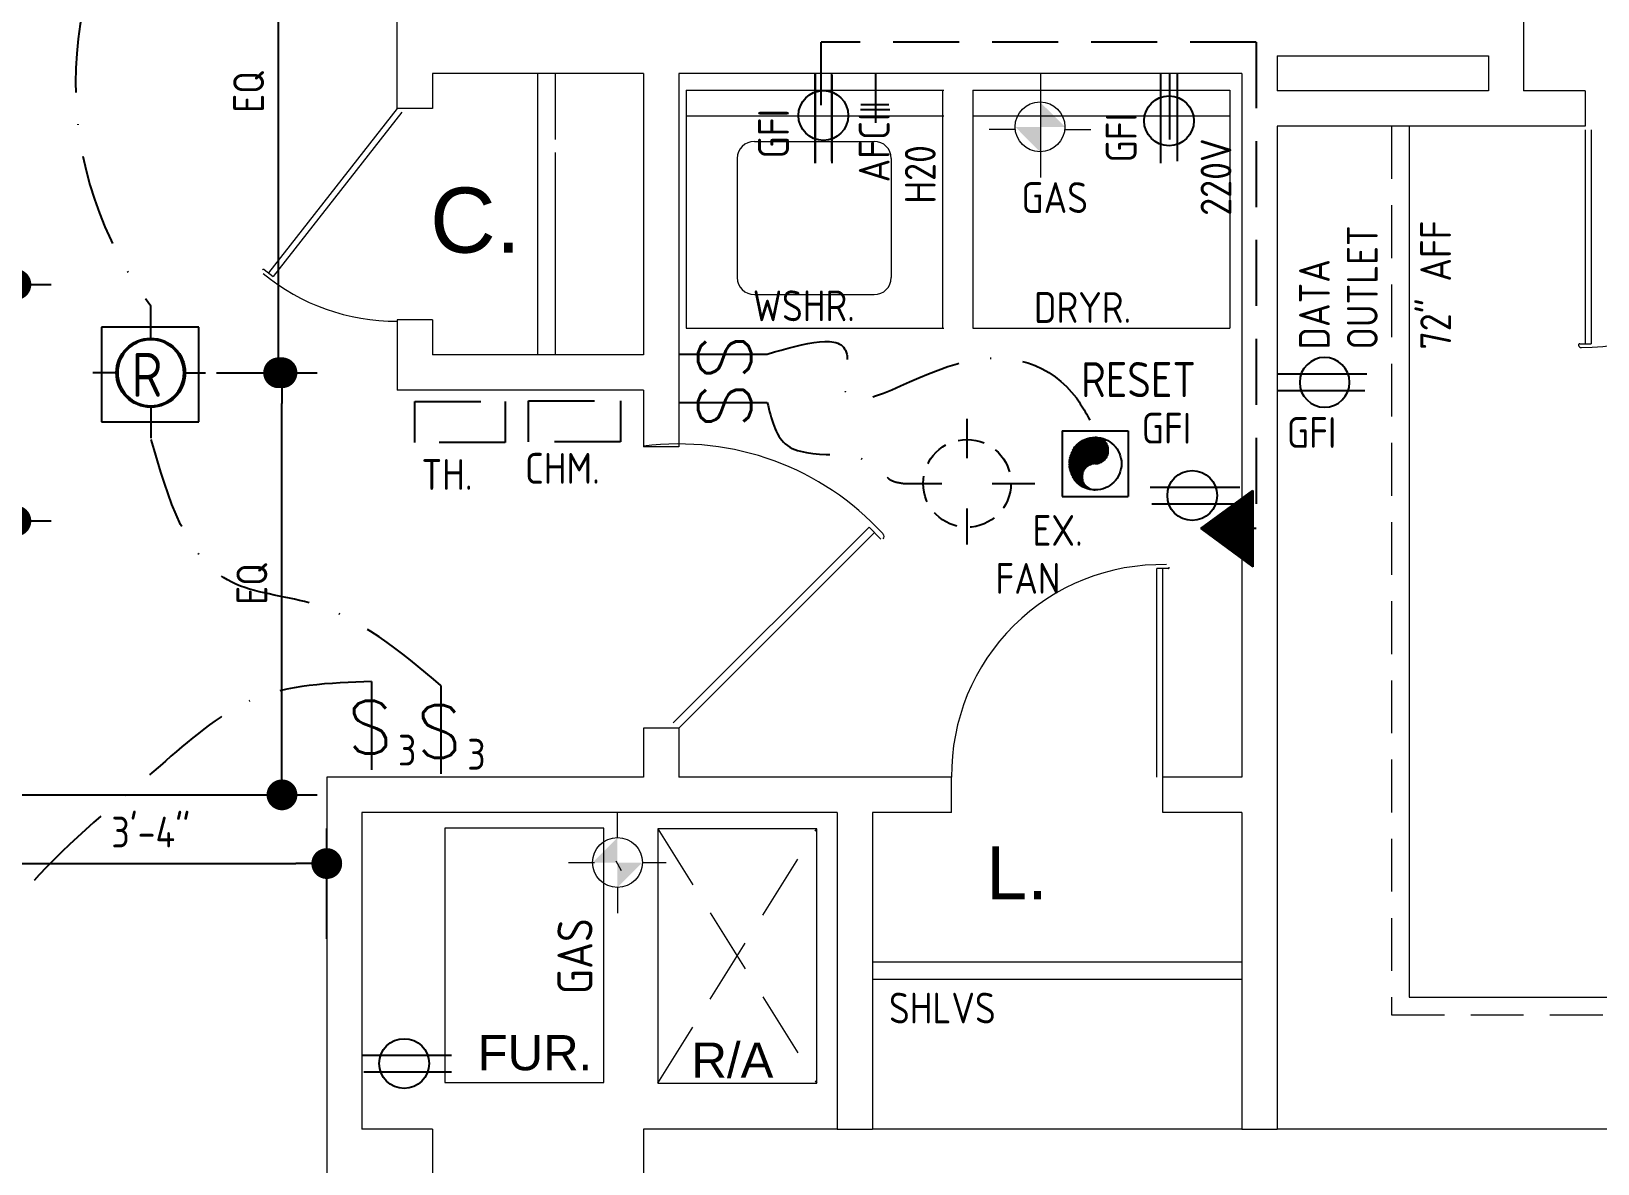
# Model space of a CAD drawing. Header units: feet. Extents: x 57903 to 63568, y -124112 to -112262.
# Drawn here: x 62210.9 to 62388.9, y -123636 to -123507.3 of the extents above; entities that cross this region are included whole.
import ezdxf

# ---------------------------------------------------------------- set-up
doc = ezdxf.new("R2010")
doc.units = ezdxf.units.FT
doc.header["$LTSCALE"] = 30
doc.header["$MEASUREMENT"] = 0
for name, pattern in [('DASHED', [0.75, 0.5, -0.25]), ('DASHED2', [0.375, 0.25, -0.125]), ('HIDDEN', [0.375, 0.25, -0.125]), ('Solid', [0]), ('WIRE3', [0.59, 0.35, -0.12, 0, -0.12])]:
    doc.linetypes.add(name, pattern=pattern)
for name, color, linetype, lineweight in [('DIMS', 137, 'Continuous', 15), ('ELECTRICAL WALLS', 65, 'Continuous', 9), ('L1', 251, 'Continuous', 13), ('ROOM LBLS', 253, 'Continuous', 30), ('TEXT LBLS', 81, 'Continuous', 18)]:
    doc.layers.add(name, color=color, linetype=linetype, lineweight=lineweight)
for name, color, linetype in [('ELECTRICAL', 164, 'HIDDEN'), ('ELECTRICAL WIRING', 137, 'WIRE3'), ('TEXT', 7, 'Continuous'), ('WIN', 2, 'Continuous')]:
    doc.layers.add(name, color=color, linetype=linetype)
doc.styles.add('ARCH', font='ARCHITXT.SHX')
doc.styles.add('ROMANS', font='romans')
doc.styles.add('SWIS72', font='swissel.ttf', dxfattribs={"height": 4.5})
doc.styles.add('TEXT1', font='ARCHITXT.shx')
doc.dimstyles.new('ARCHITECTURAL', dxfattribs={"dimtxt": 3.5, "dimasz": 3.5, "dimexe": 4, "dimexo": 2, "dimgap": 1.5, "dimtad": 1, "dimdec": 1, "dimzin": 3, "dimdsep": 46, "dimlunit": 4, "dimtxsty": 'ARCH', "dimblk": 'DOT', "dimcen": 0.0625, "dimadec": 0, "dimazin": 0, "dimtfac": 1, "dimtdec": 1, "dimtix": 1, "dimtofl": 0, "dimtmove": 1, "dimatfit": 2, "dimldrblk": 'DOTSMALL', "dimfxl": 1, "dimtolj": 1, "dimtzin": 0, "dimarcsym": 0})

# ---------------------------------------------------------------- blocks, each defined once
blk = doc.blocks.new('ESAWQS')
at = {"layer": 'ELECTRICAL', "color": 66, "linetype": 'Continuous'}
for p, q in [((28720.12, -22378.47), (28712.62, -22378.47)), ((28720.28, -22379.9), (28712.62, -22379.9))]:
    blk.add_line(p, q, dxfattribs=at)
blk.add_circle((28716.68, -22379.19), 2.13, dxfattribs=at)
blk = doc.blocks.new('LT')
at = {"layer": 'ELECTRICAL', "linetype": 'Continuous'}
for p, q in [((0, 2.83), (0, 5.75)), ((-2.83, 0), (-4.69, 0)), ((2.83, 0), (4.95, 0)), ((0, -2.83), (0, -5.6))]:
    blk.add_line(p, q, dxfattribs=at)
blk.add_circle((0, 0), 2.83, dxfattribs=at)
blk = doc.blocks.new('_Dot')
at = {"layer": 'DIMS', "color": 0, "lineweight": -2}
blk.add_line((-0.5, 0), (-1, 0), dxfattribs=at)
at = {"layer": 'DIMS', "color": 0, "const_width": 0.5}
blk.add_lwpolyline([(-0.25, 0, 1), (0.25, 0, 1)], format="xyb", close=True, dxfattribs=at)
blk = doc.blocks.new('*D725')
at = {"layer": 'Defpoints', "color": 0, "linetype": 'Solid', "transparency": 16777216}
for p in [(62192.44, -123536.05), (62192.44, -123562.92), (62209.11, -123562.92)]:
    blk.add_point(p, dxfattribs=at)
at = {"layer": 'DIMS', "color": 0, "linetype": 'Solid', "lineweight": -2, "transparency": 16777216}
for p, q in [((62194.44, -123536.05), (62213.11, -123536.05)), ((62209.11, -123539.55), (62209.11, -123559.42)), ((62194.44, -123562.92), (62213.11, -123562.92))]:
    blk.add_line(p, q, dxfattribs=at)
at = {"layer": 'DIMS', "color": 0, "linetype": 'Solid', "lineweight": -2, "transparency": 16777216, "xscale": 3.5, "yscale": 3.5, "zscale": 3.5}
for p, rotation in [((62209.11, -123536.05), 90), ((62209.11, -123562.92), 270)]:
    blk.add_blockref('_Dot', p, dxfattribs=dict(at, rotation=rotation))
at = {"layer": 'DIMS', "color": 0, "linetype": 'Solid', "transparency": 16777216, "insert": (62205.53, -123549.49), "char_height": 3.5, "attachment_point": 5, "rotation": 90, "style": 'ARCH'}
blk.add_mtext('\\A1;2\'-3"', dxfattribs=at)
blk = doc.blocks.new('_DotSmall')
at = {"layer": 'DIMS', "color": 0, "const_width": 0.5}
blk.add_lwpolyline([(-0.0625, 0, 1), (0.0625, 0, 1)], format="xyb", close=True, dxfattribs=at)
blk = doc.blocks.new('*D776')
at = {"layer": 'Defpoints', "color": 0, "transparency": 16777216}
for p in [(62230.66, -123482.21), (62238.97, -123482.21), (62229.92, -123546.08)]:
    blk.add_point(p, dxfattribs=at)
at = {"layer": 'DIMS', "color": 0, "lineweight": -2, "transparency": 16777216}
for p, q in [((62232.66, -123482.21), (62242.97, -123482.21)), ((62238.97, -123542.58), (62238.97, -123485.71)), ((62231.92, -123546.08), (62242.97, -123546.08))]:
    blk.add_line(p, q, dxfattribs=at)
at = {"layer": 'DIMS', "color": 0, "lineweight": -2, "transparency": 16777216, "xscale": 3.5, "yscale": 3.5, "zscale": 3.5}
for p, rotation in [((62238.97, -123482.21), 90), ((62238.97, -123546.08), 270)]:
    blk.add_blockref('_Dot', p, dxfattribs=dict(at, rotation=rotation))
at = {"layer": 'DIMS', "color": 0, "transparency": 16777216, "insert": (62235.56, -123514.15), "char_height": 3.5, "attachment_point": 5, "rotation": 90, "style": 'ARCH'}
blk.add_mtext('\\A1;EQ', dxfattribs=at)
blk = doc.blocks.new('*D777')
at = {"layer": 'Defpoints', "color": 0, "transparency": 16777216}
for p in [(62230.66, -123546.08), (62239.35, -123546.08), (62196.44, -123594.05)]:
    blk.add_point(p, dxfattribs=at)
at = {"layer": 'DIMS', "color": 0, "lineweight": -2, "transparency": 16777216}
for p, q in [((62232.66, -123546.08), (62243.35, -123546.08)), ((62239.35, -123590.55), (62239.35, -123549.58)), ((62198.44, -123594.05), (62243.35, -123594.05))]:
    blk.add_line(p, q, dxfattribs=at)
at = {"layer": 'DIMS', "color": 0, "lineweight": -2, "transparency": 16777216, "xscale": 3.5, "yscale": 3.5, "zscale": 3.5}
for p, rotation in [((62239.35, -123546.08), 90), ((62239.35, -123594.05), 270)]:
    blk.add_blockref('_Dot', p, dxfattribs=dict(at, rotation=rotation))
at = {"layer": 'DIMS', "color": 0, "transparency": 16777216, "insert": (62235.93, -123570.07), "char_height": 3.5, "attachment_point": 5, "rotation": 90, "style": 'ARCH'}
blk.add_mtext('\\A1;EQ', dxfattribs=at)
blk = doc.blocks.new('*D843')
at = {"layer": 'Defpoints', "color": 0, "transparency": 16777216}
for p in [(62244.44, -123601.86), (62204.44, -123612.42), (62244.44, -123612.42)]:
    blk.add_point(p, dxfattribs=at)
at = {"layer": 'DIMS', "color": 0, "lineweight": -2, "transparency": 16777216}
for p, q in [((62204.44, -123610.42), (62204.44, -123597.86)), ((62244.44, -123610.42), (62244.44, -123597.86)), ((62207.94, -123601.86), (62240.94, -123601.86))]:
    blk.add_line(p, q, dxfattribs=at)
at = {"layer": 'DIMS', "color": 0, "lineweight": -2, "transparency": 16777216, "xscale": 3.5, "yscale": 3.5, "zscale": 3.5, "rotation": 180}
blk.add_blockref('_Dot', (62204.44, -123601.86), dxfattribs=at)
at = {"layer": 'DIMS', "color": 0, "lineweight": -2, "transparency": 16777216, "xscale": 3.5, "yscale": 3.5, "zscale": 3.5}
blk.add_blockref('_Dot', (62244.44, -123601.86), dxfattribs=at)
at = {"layer": 'DIMS', "color": 0, "transparency": 16777216, "insert": (62224.44, -123598.28), "char_height": 3.5, "attachment_point": 5, "style": 'ARCH'}
blk.add_mtext('\\A1;3\'-4"', dxfattribs=at)

msp = doc.modelspace()

# ---------------------------------------------------------------- hatches: boundary and pattern name
at = {"layer": 'ELECTRICAL', "linetype": 'Continuous'}
h = msp.add_hatch(dxfattribs=at)
h.set_pattern_fill('ANSI31', color=3)
h.set_pattern_definition([(45, (-13778.36357, -83484.77321), (-0.08838834765, 0.08838834765), [])])
h.paths.add_polyline_path([(62343.76, -123563.79), (62349.69, -123559.45), (62349.69, -123568.13)])

# ---------------------------------------------------------------- linework, layer by layer
at = {"color": 0}
for p, q in [((62328.77, -123556.35), (62331.7, -123553.43)), ((62328.78, -123556.53), (62331.87, -123553.43)), ((62328.78, -123556.17), (62331.52, -123553.43)), ((62328.79, -123556.69), (62332.03, -123553.45)), ((62328.81, -123555.97), (62331.32, -123553.46)), ((62328.81, -123556.85), (62332.17, -123553.48)), ((62328.83, -123557), (62332.3, -123553.53)), ((62328.85, -123555.75), (62331.1, -123553.5)), ((62328.87, -123557.14), (62332.43, -123553.58)), ((62328.9, -123557.28), (62332.54, -123553.65)), ((62328.91, -123555.51), (62330.86, -123553.56)), ((62328.95, -123557.41), (62332.65, -123553.72)), ((62329.02, -123555.23), (62330.58, -123553.67)), ((62332.84, -123555.95), (62330.57, -123553.67)), ((62332.92, -123555.85), (62330.69, -123553.62)), ((62333, -123555.75), (62330.82, -123553.58)), ((62333.06, -123555.64), (62330.96, -123553.53)), ((62333.12, -123555.52), (62331.1, -123553.5)), ((62333.17, -123555.4), (62331.25, -123553.47)), ((62333.21, -123555.26), (62331.4, -123553.45)), ((62333.24, -123555.11), (62331.56, -123553.43)), ((62333.25, -123554.95), (62331.73, -123553.42)), ((62333.24, -123554.76), (62331.91, -123553.43)), ((62333.21, -123554.55), (62332.13, -123553.47)), ((62333.1, -123554.27), (62332.41, -123553.57)), ((62330.56, -123557.01), (62328.95, -123555.4)), ((62329, -123557.54), (62332.74, -123553.79)), ((62330.64, -123556.92), (62329, -123555.28)), ((62329.05, -123557.66), (62332.83, -123553.88)), ((62330.72, -123556.83), (62329.05, -123555.15)), ((62329.11, -123557.78), (62332.92, -123553.97)), ((62330.82, -123556.74), (62329.11, -123555.04)), ((62329.17, -123557.9), (62332.99, -123554.08)), ((62330.92, -123556.67), (62329.17, -123554.92)), ((62329.2, -123554.86), (62330.21, -123553.86)), ((62329.24, -123558.01), (62333.06, -123554.18)), ((62331.03, -123556.6), (62329.24, -123554.81)), ((62329.31, -123558.11), (62333.12, -123554.3)), ((62331.14, -123556.54), (62329.31, -123554.71)), ((62331.27, -123556.49), (62329.38, -123554.6)), ((62331.41, -123556.45), (62329.46, -123554.51)), ((62331.56, -123556.42), (62329.54, -123554.41)), ((62331.72, -123556.41), (62329.63, -123554.32)), ((62331.89, -123556.4), (62329.72, -123554.23)), ((62332.04, -123556.38), (62329.81, -123554.15)), ((62332.18, -123556.35), (62329.91, -123554.07)), ((62332.32, -123556.3), (62330.01, -123553.99)), ((62332.44, -123556.25), (62330.11, -123553.92)), ((62332.55, -123556.18), (62330.22, -123553.85)), ((62332.65, -123556.11), (62330.33, -123553.79)), ((62332.75, -123556.03), (62330.45, -123553.73)), ((62330.94, -123556.65), (62333.17, -123554.43)), ((62331.29, -123556.49), (62333.21, -123554.56)), ((62331.52, -123556.43), (62333.24, -123554.71)), ((62331.71, -123556.41), (62333.25, -123554.87)), ((62331.9, -123556.4), (62333.25, -123555.06)), ((62332.11, -123556.37), (62333.21, -123555.27)), ((62330.27, -123557.96), (62328.77, -123556.46)), ((62330.27, -123557.78), (62328.78, -123556.29)), ((62330.29, -123558.15), (62328.78, -123556.65)), ((62330.29, -123557.63), (62328.79, -123556.12)), ((62330.33, -123557.49), (62328.81, -123555.97)), ((62330.35, -123558.39), (62328.81, -123556.85)), ((62330.37, -123557.35), (62328.83, -123555.82)), ((62330.53, -123558.75), (62328.85, -123557.07)), ((62330.43, -123557.23), (62328.87, -123555.67)), ((62330.49, -123557.12), (62328.9, -123555.54)), ((62329.38, -123558.21), (62330.51, -123557.09)), ((62332.38, -123556.27), (62333.12, -123555.54)), ((62330.86, -123559.26), (62328.91, -123557.31)), ((62330.58, -123559.15), (62329.02, -123557.59)), ((62330.22, -123558.97), (62329.2, -123557.95)), ((62329.46, -123558.31), (62330.34, -123557.43)), ((62329.54, -123558.41), (62330.29, -123557.66)), ((62329.63, -123558.5), (62330.27, -123557.86)), ((62329.72, -123558.59), (62330.27, -123558.03)), ((62329.81, -123558.67), (62330.29, -123558.18)), ((62329.9, -123558.75), (62330.33, -123558.33)), ((62330.01, -123558.83), (62330.37, -123558.46)), ((62330.11, -123558.9), (62330.43, -123558.58)), ((62330.22, -123558.97), (62330.49, -123558.69)), ((62330.33, -123559.03), (62330.56, -123558.8)), ((62330.45, -123559.09), (62330.64, -123558.89)), ((62330.57, -123559.15), (62330.73, -123558.98)), ((62330.69, -123559.2), (62330.82, -123559.07)), ((62330.82, -123559.24), (62330.92, -123559.14)), ((62331.1, -123559.32), (62330.91, -123559.13)), ((62330.96, -123559.29), (62331.03, -123559.21)), ((62331.1, -123559.32), (62331.15, -123559.27)), ((62331.24, -123559.35), (62331.28, -123559.32)), ((62331.32, -123559.36), (62331.27, -123559.31)), ((62331.4, -123559.37), (62331.42, -123559.35)), ((62331.52, -123559.39), (62331.51, -123559.37)), ((62331.56, -123559.39), (62331.56, -123559.38)), ((62331.7, -123559.39), (62331.7, -123559.39)), ((62331.73, -123559.39), (62331.73, -123559.39))]:
    msp.add_line(p, q, dxfattribs=at)
at = {"layer": 'ELECTRICAL', "color": 3, "linetype": 'DASHED2'}
for p, q in [((62350.06, -123508.49), (62300.64, -123508.49)), ((62300.64, -123515.67), (62300.64, -123508.49)), ((62350.06, -123508.49), (62350.06, -123563.79))]:
    msp.add_line(p, q, dxfattribs=at)
at = {"layer": 'ELECTRICAL', "color": 3, "linetype": 'Continuous'}
for p, q in [((62299.93, -123522.24), (62299.93, -123512.05)), ((62299.93, -123512.05), (62299.93, -123522.24)), ((62301.83, -123522.02), (62301.83, -123512.05)), ((62301.83, -123512.27), (62301.83, -123522.24)), ((62339.21, -123522.24), (62339.21, -123512.05)), ((62341.1, -123522.02), (62341.1, -123512.05)), ((62338, -123559.08), (62348.18, -123559.08)), ((62343.76, -123563.79), (62349.69, -123559.45)), ((62349.69, -123559.45), (62349.69, -123568.13)), ((62338.21, -123560.98), (62348.18, -123560.98)), ((62343.76, -123563.79), (62349.69, -123568.13)), ((62350.06, -123563.79), (62344.05, -123563.79)), ((62248.44, -123623.64), (62258.62, -123623.64)), ((62248.65, -123625.54), (62258.62, -123625.54))]:
    msp.add_line(p, q, dxfattribs=at)
at = {"layer": 'ELECTRICAL', "color": 3}
msp.add_line((62340.19, -123512.05), (62340.19, -123522.35), dxfattribs=at)
at = {"layer": 'ELECTRICAL', "linetype": 'Continuous'}
for p, q in [((62218.83, -123540.89), (62218.83, -123551.65)), ((62229.92, -123540.89), (62218.83, -123540.89)), ((62229.92, -123551.65), (62229.92, -123540.89)), ((62218.83, -123551.65), (62229.92, -123551.65))]:
    msp.add_line(p, q, dxfattribs=at)
at = {"layer": 'ELECTRICAL', "color": 2, "linetype": 'Continuous'}
for p, q in [((62284.44, -123543.95), (62294.5, -123543.95)), ((62284.44, -123549.47), (62294.5, -123549.47)), ((62249.54, -123581.16), (62249.54, -123591.22)), ((62257.41, -123581.62), (62257.41, -123591.68))]:
    msp.add_line(p, q, dxfattribs=at)
at = {"layer": 'ELECTRICAL'}
for p, q in [((62254.45, -123554.01), (62254.45, -123549.36)), ((62254.45, -123549.36), (62264.72, -123549.36)), ((62264.72, -123549.36), (62264.72, -123554.01)), ((62267.35, -123553.93), (62267.35, -123549.28)), ((62267.35, -123549.28), (62277.83, -123549.28)), ((62277.83, -123549.28), (62277.83, -123553.93)), ((62317.2, -123555.8), (62317.2, -123551.33)), ((62328.02, -123552.67), (62335.5, -123552.67)), ((62328.02, -123552.67), (62328.02, -123560.15)), ((62335.5, -123552.67), (62335.5, -123560.15)), ((62264.72, -123554.01), (62254.45, -123554.01)), ((62277.83, -123553.93), (62267.35, -123553.93)), ((62309.97, -123558.65), (62314.34, -123558.65)), ((62320.05, -123558.65), (62324.91, -123558.65)), ((62328.02, -123560.15), (62335.5, -123560.15)), ((62317.2, -123565.61), (62317.2, -123561.5))]:
    msp.add_line(p, q, dxfattribs=at)
at = {"layer": 'ELECTRICAL', "color": 3, "linetype": 'Continuous'}
for centre in [(62300.87, -123516.84), (62340.15, -123517.45), (62342.79, -123560.03), (62253.23, -123624.59)]:
    msp.add_circle(centre, 2.83, dxfattribs=at)
at = {"layer": 'ELECTRICAL', "linetype": 'Continuous'}
msp.add_circle((62224.44, -123546.08), 3.92, dxfattribs=at)
at = {"layer": 'ELECTRICAL', "ltscale": 0.4}
msp.add_circle((62317.2, -123558.65), 4.99, dxfattribs=at)
at = {"layer": 'ELECTRICAL', "color": 5}
msp.add_circle((62331.76, -123556.41), 2.99, dxfattribs=at)
at = {"layer": 'ELECTRICAL'}
for centre, start, end in [((62331.76, -123554.92), 270, 90), ((62331.76, -123557.9), 90, 270)]:
    msp.add_arc(centre, 1.49, start, end, dxfattribs=at)
at = {"layer": 'ELECTRICAL WALLS', "color": 251}
for p, q in [((62252.44, -123516.05), (62252.44, -123468.66)), ((62380.44, -123506.05), (62380.44, -123514.05)), ((62352.44, -123510.05), (62352.44, -123514.05)), ((62352.44, -123510.05), (62352.44, -123514.05)), ((62352.44, -123510.05), (62376.44, -123510.05)), ((62376.44, -123510.05), (62376.44, -123514.05)), ((62256.44, -123512.05), (62256.44, -123516.05)), ((62280.44, -123512.05), (62256.44, -123512.05)), ((62256.44, -123512.05), (62256.44, -123516.05)), ((62268.4, -123512.05), (62268.4, -123544.05)), ((62268.4, -123512.05), (62268.4, -123544.05)), ((62280.44, -123512.05), (62278.44, -123512.05)), ((62280.44, -123512.05), (62280.44, -123544.05)), ((62280.44, -123512.05), (62280.44, -123544.05)), ((62348.44, -123512.05), (62284.44, -123512.05)), ((62284.44, -123512.05), (62284.44, -123554.49)), ((62348.44, -123512.05), (62284.44, -123512.05)), ((62348.44, -123512.05), (62348.44, -123592.05)), ((62285.28, -123513.97), (62285.28, -123541.01)), ((62285.28, -123513.97), (62314.4, -123513.97)), ((62285.44, -123513.97), (62314.56, -123513.97)), ((62314.4, -123513.97), (62314.4, -123541.01)), ((62317.86, -123513.97), (62317.86, -123541.01)), ((62317.86, -123513.97), (62346.9, -123513.97)), ((62318.02, -123513.97), (62347.05, -123513.97)), ((62347.05, -123513.97), (62347.05, -123541.01)), ((62376.44, -123514.05), (62352.44, -123514.05)), ((62376.44, -123514.05), (62352.44, -123514.05)), ((62387.44, -123514.05), (62380.44, -123514.05)), ((62387.44, -123514.05), (62380.44, -123514.05)), ((62387.44, -123514.05), (62387.44, -123518.05)), ((62387.44, -123514.05), (62387.44, -123518.05)), ((62252.44, -123516.05), (62237.81, -123534.73)), ((62252.44, -123516.05), (62237.81, -123534.73)), ((62256.44, -123516.05), (62252.44, -123516.05)), ((62256.44, -123516.05), (62252.44, -123516.05)), ((62252.97, -123516.47), (62238.34, -123535.14)), ((62252.97, -123516.47), (62238.34, -123535.14)), ((62285.28, -123516.88), (62314.4, -123516.88)), ((62285.44, -123516.88), (62314.56, -123516.88)), ((62317.86, -123516.88), (62346.9, -123516.88)), ((62318.02, -123516.88), (62347.05, -123516.88)), ((62387.44, -123518.05), (62352.44, -123518.05)), ((62352.44, -123518.05), (62352.44, -123632.05)), ((62387.44, -123518.05), (62352.44, -123518.05)), ((62367.44, -123518.05), (62367.44, -123617.05)), ((62293.03, -123519.78), (62306.65, -123519.78)), ((62387.44, -123518.46), (62387.44, -123542.78)), ((62387.44, -123518.46), (62387.44, -123542.78)), ((62388.11, -123518.46), (62388.11, -123542.78)), ((62388.11, -123518.46), (62388.11, -123542.78)), ((62291.09, -123521.72), (62291.09, -123535.26)), ((62308.59, -123521.72), (62308.59, -123535.26)), ((62237.33, -123534.35), (62238.34, -123535.14)), ((62237.33, -123534.35), (62238.34, -123535.14)), ((62293.03, -123537.2), (62306.65, -123537.2)), ((62252.44, -123540.05), (62252.44, -123548.05)), ((62256.44, -123540.05), (62252.44, -123540.05)), ((62252.44, -123540.05), (62252.44, -123548.05)), ((62256.44, -123540.05), (62252.44, -123540.05)), ((62256.44, -123540.05), (62256.44, -123544.05)), ((62256.44, -123540.05), (62256.44, -123544.05)), ((62285.28, -123541.01), (62314.4, -123541.01)), ((62285.44, -123541.01), (62314.56, -123541.01)), ((62317.86, -123541.01), (62346.9, -123541.01)), ((62318.02, -123541.01), (62347.05, -123541.01)), ((62386.83, -123542.78), (62388.11, -123542.78)), ((62386.83, -123542.78), (62388.11, -123542.78)), ((62280.44, -123544.05), (62256.44, -123544.05)), ((62280.44, -123544.05), (62256.44, -123544.05)), ((62388.11, -123543.21), (62388.11, -123543.22)), ((62388.11, -123543.21), (62388.11, -123543.22)), ((62280.44, -123548.05), (62252.44, -123548.05)), ((62280.44, -123548.05), (62252.44, -123548.05)), ((62280.44, -123548.05), (62280.44, -123554.49)), ((62284.44, -123554.49), (62280.44, -123554.49)), ((62283.82, -123585.87), (62306.06, -123563.63)), ((62284.44, -123586.49), (62306.68, -123564.25)), ((62307.41, -123564.99), (62306.06, -123563.63)), ((62338.77, -123592.05), (62338.77, -123568.33)), ((62340.05, -123568.33), (62338.77, -123568.33)), ((62339.44, -123592.05), (62339.44, -123568.33)), ((62280.44, -123586.49), (62280.44, -123592.05)), ((62284.44, -123586.49), (62280.44, -123586.49)), ((62284.44, -123586.49), (62284.44, -123592.05)), ((62244.44, -123592.05), (62244.44, -123642.05)), ((62280.44, -123592.05), (62244.44, -123592.05)), ((62315.44, -123592.05), (62284.44, -123592.05)), ((62315.44, -123596.05), (62315.44, -123592.05)), ((62348.44, -123592.05), (62339.44, -123592.05)), ((62339.44, -123596.05), (62339.44, -123592.05)), ((62244.44, -123594.05), (62244.44, -123642.05)), ((62248.44, -123596.05), (62248.44, -123632.05)), ((62302.44, -123596.05), (62248.44, -123596.05)), ((62302.44, -123596.05), (62302.44, -123632.05)), ((62306.44, -123596.05), (62306.44, -123632.05)), ((62315.44, -123596.05), (62306.44, -123596.05)), ((62348.44, -123596.05), (62339.44, -123596.05)), ((62348.44, -123596.05), (62348.44, -123632.05)), ((62348.44, -123613.05), (62306.44, -123613.05)), ((62348.44, -123615.05), (62306.44, -123615.05)), ((62367.44, -123617.05), (62451.44, -123617.05)), ((62256.44, -123632.05), (62248.44, -123632.05)), ((62256.44, -123632.05), (62256.44, -123638.05)), ((62302.44, -123632.05), (62280.44, -123632.05)), ((62280.44, -123632.05), (62280.44, -123638.05)), ((62302.44, -123632.05), (62306.44, -123632.05)), ((62348.44, -123632.05), (62306.44, -123632.05)), ((62348.44, -123632.05), (62352.44, -123632.05)), ((62464.44, -123632.05), (62352.44, -123632.05))]:
    msp.add_line(p, q, dxfattribs=at)
at = {"layer": 'ELECTRICAL WALLS', "color": 251, "linetype": 'Solid'}
for p, q in [((62380.44, -123506.05), (62380.44, -123514.05)), ((62352.44, -123510.05), (62376.44, -123510.05)), ((62376.44, -123510.05), (62376.44, -123514.05))]:
    msp.add_line(p, q, dxfattribs=at)
at = {"layer": 'ELECTRICAL WALLS', "color": 251, "linetype": 'HIDDEN'}
msp.add_line((62270.4, -123512.05), (62270.4, -123544.05), dxfattribs=at)
at = {"layer": 'ELECTRICAL WALLS', "color": 251, "linetype": 'DASHED', "ltscale": 0.4}
for p, q in [((62270.4, -123512.05), (62270.4, -123544.05)), ((62365.44, -123518.05), (62365.44, -123619.05)), ((62365.44, -123619.05), (62453.44, -123619.05))]:
    msp.add_line(p, q, dxfattribs=at)
at = {"layer": 'ELECTRICAL WALLS', "color": 251}
for points in [[(62275.91, -123597.84), (62257.86, -123597.84), (62257.86, -123626.73), (62275.91, -123626.73)], [(62300.12, -123597.92), (62282.06, -123597.92), (62282.06, -123626.81), (62300.12, -123626.81)]]:
    msp.add_lwpolyline(points, close=True, dxfattribs=at)
for centre, radius, start, end in [((62293.03, -123521.72), 1.94, 90, 180), ((62306.65, -123521.72), 1.94, 0, 90), ((62386.93, -123518.55), 24.67, 270.1959, 0.2043), ((62386.93, -123518.55), 24.67, 270.1959, 0.2043), ((62237.24, -123534.46), 0.134, 51.9156, 150.8098), ((62237.24, -123534.46), 0.134, 51.9156, 150.8098), ((62252.36, -123516.34), 23.89, 230.6441, 270.2031), ((62252.36, -123516.34), 23.89, 230.6441, 270.2031), ((62293.03, -123535.26), 1.94, 180, 270), ((62306.65, -123535.26), 1.94, 270, 0), ((62386.83, -123542.92), 0.134, 90, 188.8942), ((62386.83, -123542.92), 0.134, 90, 188.8942), ((62387.02, -123542.88), 0.336, 188.8942, 269.0078), ((62387.02, -123542.88), 0.336, 188.8942, 269.0078), ((62284.48, -123585.52), 31.35, 42.3483, 97.394), ((62307.33, -123564.71), 0.439, 323.8942, 44.0078), ((62339.33, -123591.77), 23.89, 88.7285, 180.671), ((62340.05, -123568.19), 0.134, 270, 8.8942)]:
    msp.add_arc(centre, radius, start, end, dxfattribs=at)
at = {"layer": 'ELECTRICAL WIRING', "linetype": 'WIRE3'}
msp.add_arc((62257.66, -123513.13), 41.77, 142.6801, 217.3199, dxfattribs=at)
for points, knots in [([(62294.5, -123543.95), (62298.77, -123542.71), (62304.91, -123540.92), (62301.54, -123552.84), (62317.78, -123541.54), (62328.31, -123545.82), (62331.11, -123551.37), (62331.76, -123552.67)], [0, 0, 0, 0, 9.024169, 12.995606, 26.063004, 40.159922, 44.457971, 44.457971, 44.457971, 44.457971]), ([(62294.5, -123549.47), (62294.95, -123551.32), (62296.4, -123557.26), (62305.64, -123554.05), (62308.32, -123558.42), (62309.4, -123558.57), (62309.97, -123558.65)], [0, 0, 0, 0, 5.123021, 16.396501, 17.840344, 19.476864, 19.476864, 19.476864, 19.476864]), ([(62257.41, -123581.62), (62252.82, -123577.75), (62245.86, -123571.86), (62229.39, -123570.65), (62226.43, -123560.4), (62224.44, -123553.51)], [0, 0, 0, 0, 17.63677, 26.78101, 45.562396, 45.562396, 45.562396, 45.562396]), ([(62249.54, -123581.16), (62244.76, -123581.34), (62235.59, -123581.7), (62223.74, -123592.51), (62212.51, -123601.33), (62206.53, -123609.55), (62204.44, -123612.42)], [0, 0, 0, 0, 13.859041, 26.595476, 46.328827, 56.926613, 56.926613, 56.926613, 56.926613])]:
    msp.add_open_spline(points, degree=3, knots=knots, dxfattribs=at)
at = {"layer": 'L1', "color": 8, "linetype": 'DASHED2'}
for p, q in [((62282.06, -123597.92), (62300.12, -123626.81)), ((62282.06, -123626.81), (62300.12, -123597.92))]:
    msp.add_line(p, q, dxfattribs=at)
at = {"layer": 'TEXT LBLS'}
for p, q in [((62325.53, -123512.05), (62325.53, -123523.9)), ((62322.67, -123518.44), (62319.72, -123518.44)), ((62328.32, -123518.44), (62331.26, -123518.44))]:
    msp.add_line(p, q, dxfattribs=at)
at = {"layer": 'TEXT LBLS', "ltscale": 0.5}
for p, q in [((62277.47, -123598.92), (62277.47, -123595.97)), ((62271.92, -123601.74), (62274.86, -123601.74)), ((62277.94, -123602.67), (62277.31, -123601.57)), ((62280.29, -123601.74), (62283.02, -123601.74)), ((62277.47, -123604.57), (62277.47, -123607.51))]:
    msp.add_line(p, q, dxfattribs=at)
at = {"layer": 'TEXT LBLS'}
msp.add_circle((62325.49, -123518.13), 2.83, dxfattribs=at)
at = {"layer": 'TEXT LBLS', "ltscale": 0.5}
msp.add_circle((62277.47, -123601.74), 2.83, dxfattribs=at)
at = {"layer": 'TEXT LBLS'}
msp.add_solid([(62328.32, -123518.13), (62325.49, -123515.31), (62322.67, -123518.13), (62325.49, -123520.96)], dxfattribs=at)
at = {"layer": 'TEXT LBLS', "ltscale": 0.5}
msp.add_solid([(62277.47, -123598.92), (62274.64, -123601.74), (62277.47, -123604.57), (62280.29, -123601.74)], dxfattribs=at)
at = {"layer": 'WIN'}
for p, q in [((62306.79, -123512.05), (62306.79, -123517.68)), ((62308.42, -123516.18), (62305.11, -123516.18)), ((62308.32, -123515.61), (62305.12, -123515.61))]:
    msp.add_line(p, q, dxfattribs=at)

# ---------------------------------------------------------------- block references
at = {"layer": 'ELECTRICAL', "xscale": -1.32667500000658, "yscale": 1.32667500000658, "zscale": 1.32667500000658}
msp.add_blockref('LT', (62224.44, -123546.08), dxfattribs=at)
at = {"layer": 'ELECTRICAL', "xscale": -1.33, "yscale": 1.33, "zscale": 1.33, "rotation": 180}
msp.add_blockref('ESAWQS', (24164.65, -153311.49, 0.01), dxfattribs=at)

# ---------------------------------------------------------------- texts
at = {"layer": 'ELECTRICAL', "color": 2, "linetype": 'Continuous', "style": 'ROMANS'}
for p in [(62292.65, -123546.89), (62292.65, -123552.4)]:
    msp.add_text('S', height=5.99, rotation=90, dxfattribs=at).set_placement(p)
at = {"layer": 'ELECTRICAL', "color": 7, "style": 'TEXT1'}
msp.add_text('RESET', height=3.99, dxfattribs=at).set_placement((62330.16, -123548.85))
at = {"layer": 'ELECTRICAL', "color": 2, "linetype": 'Continuous', "style": 'ROMANS'}
for p in [(62246.77, -123589.36), (62254.64, -123589.83)]:
    msp.add_text('S', height=5.99, dxfattribs=at).set_placement(p)
at = {"layer": 'ROOM LBLS', "style": 'SWIS72'}
for s, height, p in [('C.', 7.4, (62256.17, -123532.43)), ('L.', 6, (62319.37, -123605.91)), ('FUR.', 4, (62261.58, -123625.35, -0.03)), ('R/A', 4, (62285.88, -123626.2))]:
    msp.add_text(s, height=height, dxfattribs=at).set_placement(p)
at = {"layer": 'TEXT', "style": 'TEXT1'}
for s, p in [('GFI', (62296.96, -123521.73)), ('AFCI', (62308.4, -123524.44)), ('GFI', (62336.47, -123522.19)), ('220V', (62347.24, -123528.24)), ('H20', (62313.63, -123526.86))]:
    msp.add_text(s, height=3.5, rotation=90, dxfattribs=at).set_placement(p)
at = {"layer": 'TEXT', "color": 7, "style": 'TEXT1'}
for s, p in [('OUTLET ', (62363.87, -123543.45, 0.01)), ('72" AFF ', (62372.2, -123543.45, 0.01)), ('DATA ', (62358.42, -123543.45, 0.01))]:
    msp.add_text(s, height=3.5, rotation=90, dxfattribs=at).set_placement(p)
at = {"layer": 'TEXT'}
for s, height, style, p in [('WSHR. ', 3.5, 'TEXT1', (62292.85, -123540.22)), ('DRYR.', 3.5, 'TEXT1', (62324.8, -123540.41)), ('R', 5, 'ARCH', (62222.25, -123548.81)), ('GFI', 3.5, 'TEXT1', (62337.04, -123554.13)), ('GFI', 3.5, 'TEXT1', (62353.54, -123554.62)), ('CHM.', 3.5, 'TEXT1', (62266.96, -123558.69)), ('TH.', 3.5, 'TEXT1', (62255.2, -123559.39)), ('EX.', 3.5, 'TEXT1', (62324.64, -123565.75)), (' FAN', 3.5, 'TEXT1', (62318.53, -123571.2)), ('3', 3.5, 'TEXT1', (62252.53, -123590.72)), ('3', 3.5, 'TEXT1', (62260.4, -123591.19)), ('SHLVS', 3.5, 'TEXT1', (62308.33, -123620.03))]:
    msp.add_text(s, height=height, dxfattribs=dict(at, style=style)).set_placement(p)
at = {"layer": 'TEXT LBLS', "style": 'TEXT1'}
msp.add_text('GAS', height=3.5, dxfattribs=at).set_placement((62323.37, -123527.92))
at = {"layer": 'TEXT LBLS', "ltscale": 0.5, "style": 'TEXT1'}
msp.add_text('GAS', height=3.99, rotation=90, dxfattribs=at).set_placement((62274.64, -123616.72))

# ---------------------------------------------------------------- dimensions: what is measured, and where the dimension line sits
at = {"layer": 'DIMS'}
for base, p1, p2, picture, middle in [((62238.97, -123482.21), (62229.92, -123546.08), (62230.66, -123482.21), '*D776', (62235.56, -123514.15)), ((62239.35, -123546.08), (62196.44, -123594.05), (62230.66, -123546.08), '*D777', (62235.93, -123570.07))]:
    dim = msp.add_linear_dim(base=base, p1=p1, p2=p2, angle=90, text='EQ', dimstyle='ARCHITECTURAL', dxfattribs=at)
    dim.commit()
    dim.dimension.update_dxf_attribs({"geometry": picture, "text_midpoint": middle})
at = {"layer": 'DIMS', "linetype": 'Solid'}
dim = msp.add_linear_dim(base=(62209.11, -123562.92), p1=(62192.44, -123536.05), p2=(62192.44, -123562.92), angle=90, dimstyle='ARCHITECTURAL', dxfattribs=at)
dim.commit()
dim.dimension.update_dxf_attribs({"geometry": '*D725', "text_midpoint": (62205.53, -123549.49)})
at = {"layer": 'DIMS'}
dim = msp.add_linear_dim(base=(62244.44, -123601.86), p1=(62204.44, -123612.42), p2=(62244.44, -123612.42), dimstyle='ARCHITECTURAL', dxfattribs=at)
dim.commit()
dim.dimension.update_dxf_attribs({"geometry": '*D843', "text_midpoint": (62224.44, -123598.28)})

doc.saveas('drawing.dxf')
